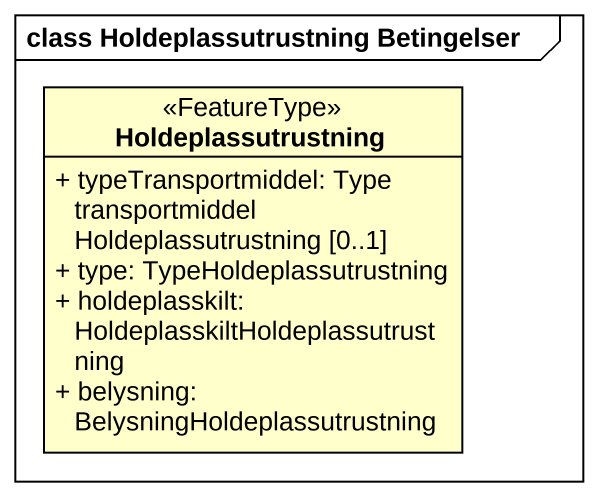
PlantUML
@startuml
mainframe class Holdeplassutrustning Betingelser
hide circle
hide empty members
skinparam classAttributeIconSize 0
class Holdeplassutrustning <<FeatureType>> {
  + typeTransportmiddel: Type transportmiddelHoldeplassutrustning [0..1]
  + type: TypeHoldeplassutrustning
  + holdeplasskilt: HoldeplasskiltHoldeplassutrustning
  + belysning: BelysningHoldeplassutrustning
}
@enduml
